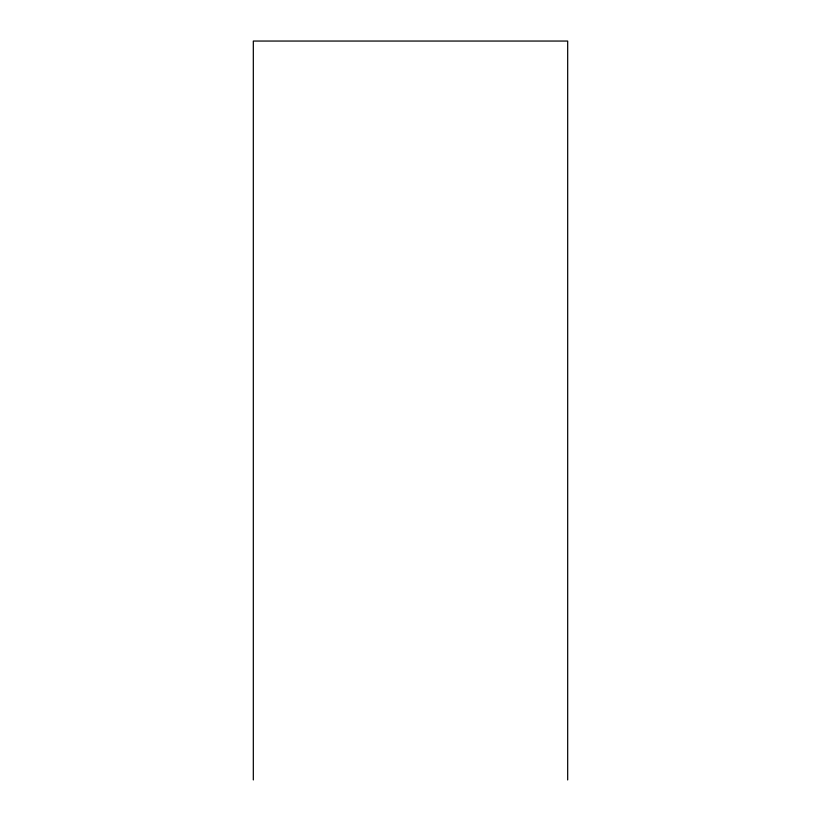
<?xml version="1.0" encoding="UTF-8"?>
<svg xmlns="http://www.w3.org/2000/svg" width="821" height="821" viewBox="0 0 821 821"><rect width="100%" height="100%" fill="white"/><g stroke="black" fill="none" stroke-linecap="round" stroke-linejoin="round"><path stroke-width="1.23" d="M567.68 779.95L567.68 41.05L253.32 41.05L253.32 779.95"/></g></svg>
